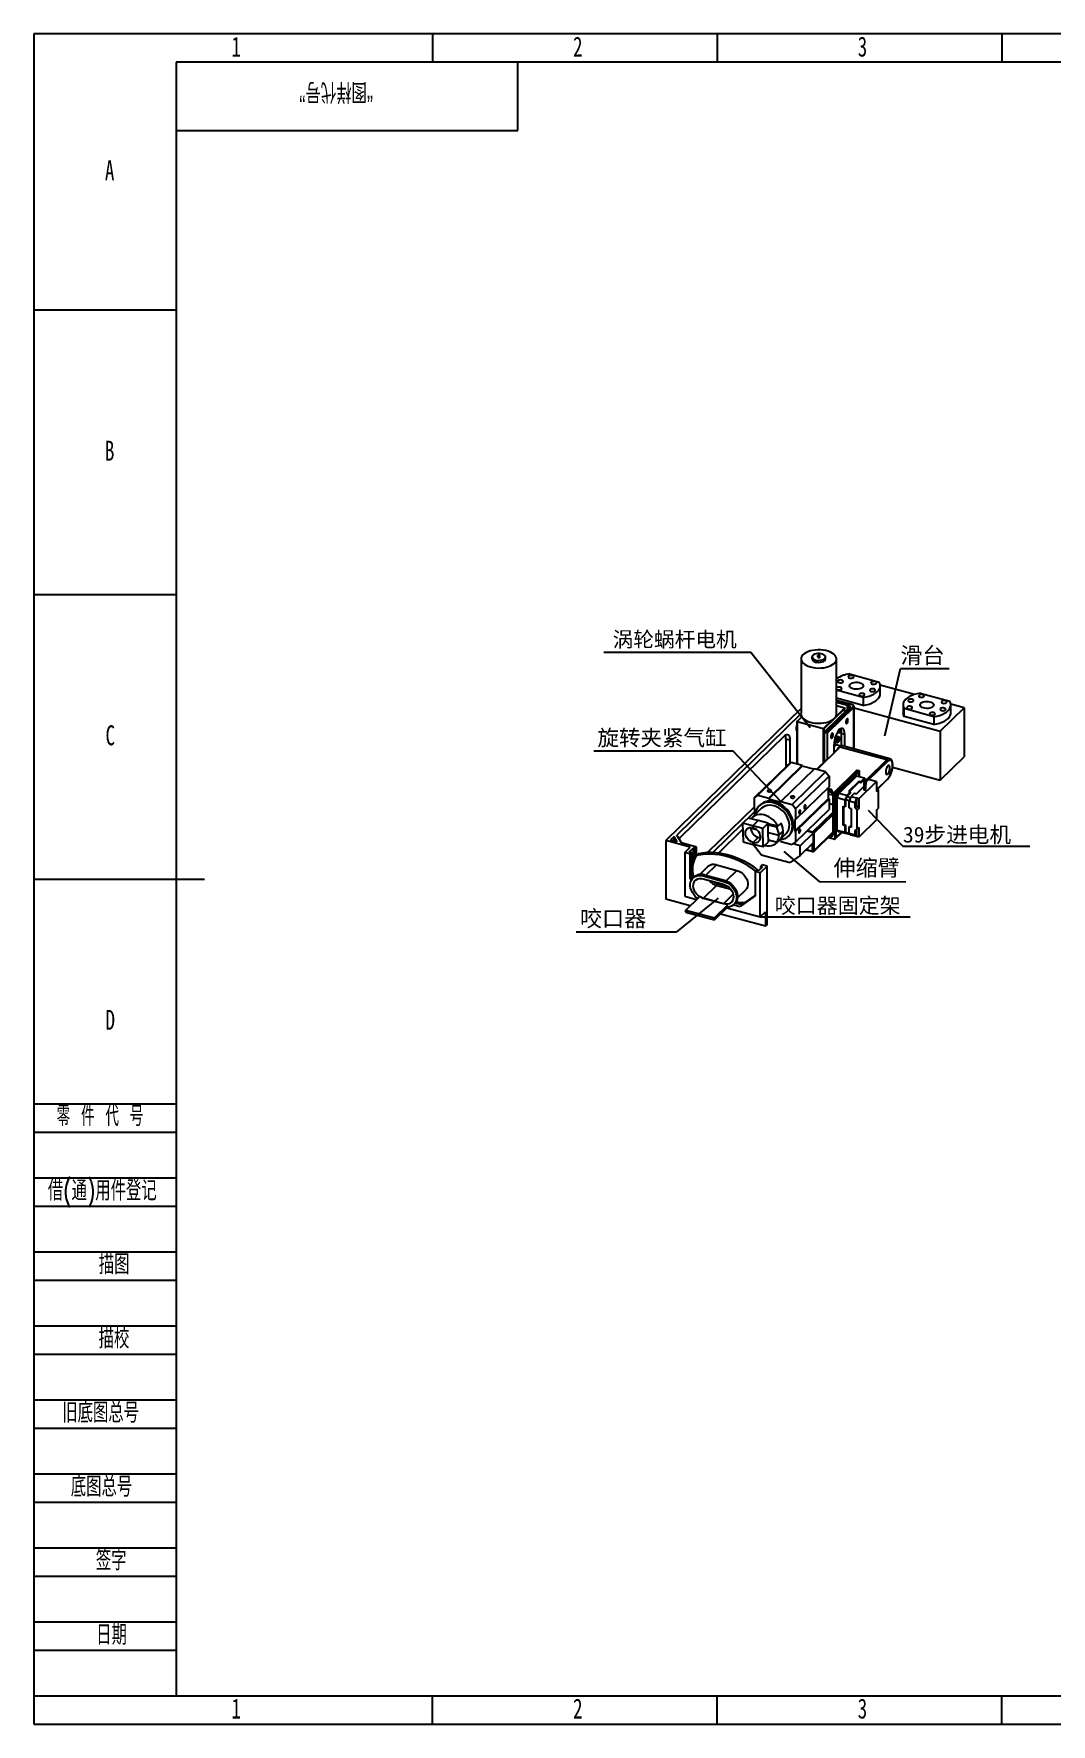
# Model space of a CAD drawing. Header units: millimetres. Extents: x 0 to 420, y 0 to 297.
# Drawn here: x 0 to 178.7, y 0 to 297 of the extents above; entities that cross this region are included whole.
import ezdxf

# ---------------------------------------------------------------- set-up
doc = ezdxf.new("R2010")
doc.units = ezdxf.units.MM
for name, color, linetype in [('10', 7, 'Continuous'), ('5', 7, 'Continuous'), ('9', 7, 'Continuous'), ('SLD-0', 7, 'Continuous')]:
    doc.layers.add(name, color=color, linetype=linetype)
doc.styles.add('SLDTEXTSTYLE0', font='TXT', dxfattribs={"width": 0.7, "bigfont": 'bigfont'})
doc.styles.add('SLDTEXTSTYLE2', font='TXT', dxfattribs={"width": 0.614286, "bigfont": 'bigfont'})
doc.styles.add('SLDTEXTSTYLE4', font='TXT', dxfattribs={"width": 0.7})

msp = doc.modelspace()

# ---------------------------------------------------------------- linework, layer by layer
for p, q in [((125.95, 188.28), (100.12, 188.28)), ((136.38, 175.06), (125.95, 188.28)), ((149.47, 173.66), (152.2, 185.48)), ((152.2, 185.48), (160.79, 185.48)), ((122.81, 170.95), (98.36, 170.95)), ((131.22, 162.11), (122.81, 170.95)), ((146.56, 160.59), (152.65, 154.29)), ((131.76, 153.34), (137.93, 148.05)), ((152.65, 154.29), (174.96, 154.29)), ((137.93, 148.05), (153.18, 148.03)), ((120.21, 145.11), (112.82, 139.14)), ((127.59, 141.85), (153.92, 141.85)), ((112.82, 139.14), (95.24, 139.14))]:
    msp.add_line(p, q)
at = {"color": 7, "linetype": 'Continuous', "lineweight": 25}
for p, q in [((134.77, 187.17), (134.77, 177.64)), ((136.67, 187.51), (136.67, 187.17)), ((137.67, 187.68), (137.67, 187.51)), ((138.07, 187.51), (138.07, 187.68)), ((139.07, 187.17), (139.07, 187.51)), ((140.97, 177.47), (140.97, 187.17)), ((142.16, 184.33), (142.04, 184.21)), ((142.29, 184.3), (142.16, 184.33)), ((143.28, 184.53), (148.48, 183.11)), ((141, 182.08), (140.97, 182.05)), ((145.68, 180.38), (140.97, 181.66)), ((154.67, 180.93), (148.68, 182.56)), ((148.68, 181.08), (148.68, 182.45)), ((134.77, 178.43), (111.01, 155.24)), ((142.45, 178.46), (138.78, 174.87)), ((143.21, 178.59), (138.84, 174.32)), ((143.28, 178.6), (138.94, 174.37)), ((139.3, 174.27), (143.92, 178.78)), ((144.01, 178.67), (139.34, 174.11)), ((140.84, 177.01), (142.4, 178.53)), ((145.68, 179.01), (140.97, 180.29)), ((143.73, 179.14), (140.97, 179.89)), ((142.42, 178.54), (140.97, 178.93)), ((142.46, 177.85), (142.46, 178.48)), ((143.26, 178.68), (143.26, 178.68)), ((144.07, 171.34), (144.07, 178.81)), ((144.07, 178.57), (159.19, 174.46)), ((145.68, 180.38), (145.68, 179.01)), ((152.67, 179.09), (152.67, 177.72)), ((158.07, 177.01), (152.87, 178.43)), ((152.87, 177.06), (152.87, 178.43)), ((155.67, 181.16), (160.87, 179.75)), ((159.19, 174.46), (163.39, 178.56)), ((163.39, 178.56), (161.06, 179.2)), ((161.07, 177.72), (161.07, 179.09)), ((163.39, 178.56), (163.39, 169.99)), ((134.78, 177.55), (112.93, 156.23)), ((134.03, 176.15), (134.03, 168.68)), ((134.9, 177.02), (134.05, 176.19)), ((138.69, 174.86), (134.06, 176.12)), ((134.91, 177), (134.09, 176.2)), ((134.09, 176.2), (138.72, 174.94)), ((138.72, 174.94), (140.28, 176.46)), ((158.07, 175.64), (152.87, 177.06)), ((158.07, 177.01), (158.07, 175.64)), ((113.59, 155.84), (131.88, 173.7)), ((132.81, 172.89), (132.11, 173.08)), ((132.11, 173.08), (132.11, 168.28)), ((132.81, 172.89), (132.81, 168.8)), ((139.34, 174.11), (138.81, 174.26)), ((138.81, 174.26), (138.81, 169.05)), ((138.94, 174.37), (139.3, 174.27)), ((139.34, 174.11), (139.34, 169.55)), ((140.68, 172.76), (140.61, 172.78)), ((140.68, 172.76), (140.69, 172.76)), ((140.85, 172.58), (141.15, 172.5)), ((141.41, 173.47), (141.11, 173.55)), ((141.21, 174.29), (141.51, 174.21)), ((141.41, 173.47), (141.41, 173.47)), ((141.52, 174.21), (141.51, 174.21)), ((141.89, 174.09), (142.42, 173.95)), ((141.89, 171.88), (141.89, 174.09)), ((142.42, 171.79), (142.42, 173.95)), ((159.19, 174.46), (159.19, 165.89)), ((139.29, 169.52), (137.47, 167.75)), ((140.55, 170.73), (140.55, 172.13)), ((141.45, 171.63), (140.55, 170.75)), ((141.77, 171.84), (141.11, 172.02)), ((149.81, 169.42), (141.59, 171.66)), ((150.34, 169.64), (142.11, 171.87)), ((159.19, 165.89), (163.39, 169.99)), ((126.53, 162.78), (132.41, 168.52)), ((133.03, 168.96), (127.15, 163.22)), ((134.98, 168.43), (129.1, 162.69)), ((134.98, 168.32), (129.1, 162.58)), ((137.1, 167.85), (131.22, 162.11)), ((132.11, 168.28), (132.11, 168.22)), ((132.41, 168.52), (133.03, 168.96)), ((134.98, 168.43), (133.03, 168.96)), ((133.17, 161.58), (139.05, 167.32)), ((139.67, 166.55), (133.79, 160.81)), ((134.98, 168.32), (134.98, 168.43)), ((137.02, 167.77), (134.98, 168.32)), ((139.05, 167.32), (137.1, 167.85)), ((139.05, 167.32), (139.67, 166.55)), ((139.67, 166.55), (139.67, 164.67)), ((144.51, 167.56), (140.35, 163.49)), ((144.6, 167.59), (140.4, 163.49)), ((140.75, 163.39), (144.95, 167.49)), ((144.99, 167.34), (140.89, 163.33)), ((141.39, 163.54), (144.49, 166.57)), ((145.91, 166.19), (144.49, 166.57)), ((144.95, 167.49), (144.6, 167.59)), ((145.01, 166.44), (145.01, 167.4)), ((150.83, 168.16), (159.19, 165.89)), ((139.67, 164.67), (133.79, 158.93)), ((139.56, 162.64), (139.56, 164.56)), ((140.12, 164.2), (139.56, 164.35)), ((139.56, 164.33), (139.87, 164.24)), ((139.84, 164.23), (139.56, 164.31)), ((139.62, 163.8), (139.71, 163.78)), ((140.34, 163.22), (139.79, 163.37)), ((139.91, 163.81), (139.85, 163.82)), ((140.31, 163.89), (140.11, 163.94)), ((140.34, 163.36), (140.14, 163.42)), ((140.34, 163.49), (140.34, 156.42)), ((140.75, 163.39), (140.4, 163.49)), ((140.4, 163.49), (140.4, 156.37)), ((140.75, 155.76), (140.75, 163.39)), ((141.11, 162.75), (141.39, 163.54)), ((142.8, 163.16), (141.39, 163.54)), ((143.44, 163.78), (142.8, 163.16)), ((142.8, 162.98), (143.44, 163.61)), ((144.92, 165.66), (143.08, 163.87)), ((143.08, 163.87), (143.44, 163.78)), ((144.92, 165.49), (143.22, 163.84)), ((143.44, 163.61), (143.44, 163.78)), ((144.15, 163.59), (143.51, 162.96)), ((144.15, 163.59), (144.5, 163.49)), ((144.5, 163.49), (145.77, 164.73)), ((145.27, 165.57), (144.92, 165.66)), ((144.92, 165.49), (144.92, 165.66)), ((144.92, 162.58), (148.03, 165.61)), ((145.27, 165.4), (144.92, 165.49)), ((145.91, 166.19), (145.27, 165.57)), ((145.27, 165.4), (145.77, 165.88)), ((145.27, 165.57), (145.27, 165.4)), ((145.77, 165.95), (145.77, 164.24)), ((146.08, 166.04), (145.91, 166.19)), ((146.54, 165.92), (146.01, 166.06)), ((146.62, 166), (146.13, 165.52)), ((146.13, 164.24), (146.13, 165.95)), ((146.33, 165.28), (146.13, 165.34)), ((146.13, 165.08), (146.33, 165.28)), ((146.2, 165.15), (146.13, 165.16)), ((147.68, 165.71), (146.62, 166)), ((148.03, 165.61), (147.68, 165.71)), ((148.03, 165.61), (148.03, 163.9)), ((148.31, 164.17), (148.03, 164.52)), ((148.03, 163.9), (148.31, 164.17)), ((148.2, 164.31), (149.95, 166.02)), ((148.31, 164.17), (148.31, 160.86)), ((126.53, 161.13), (118.34, 153.13)), ((127.81, 160.92), (126.15, 159.3)), ((127.15, 163.22), (126.53, 162.78)), ((126.53, 162.78), (126.53, 160.9)), ((126.64, 160.87), (126.53, 160.9)), ((126.64, 159.78), (126.64, 160.87)), ((127.15, 163.22), (129.1, 162.69)), ((127.57, 161.53), (127.39, 161.35)), ((129.1, 162.69), (129.1, 162.58)), ((129.1, 162.58), (131.22, 162.01)), ((131.22, 162.01), (131.22, 162.11)), ((131.22, 162.11), (133.17, 161.58)), ((133.79, 160.81), (133.17, 161.58)), ((139.56, 162.64), (133.68, 156.9)), ((139.67, 162.61), (133.79, 156.87)), ((133.79, 160.81), (133.79, 158.93)), ((133.79, 154.98), (139.67, 160.72)), ((139.67, 162.61), (139.56, 162.64)), ((139.67, 162.61), (139.67, 160.72)), ((139.67, 161.8), (140.34, 161.61)), ((140.89, 163.33), (140.89, 155.78)), ((142.52, 162.37), (141.11, 162.75)), ((141.11, 157.04), (141.11, 162.75)), ((142.17, 161.29), (142.52, 161.2)), ((142.17, 157.93), (142.17, 161.29)), ((142.26, 158.02), (142.26, 161.27)), ((142.8, 163.16), (142.52, 162.37)), ((142.52, 161.2), (142.52, 162.37)), ((142.61, 161.29), (142.52, 161.2)), ((142.61, 161.29), (142.61, 162.46)), ((143.51, 162.96), (143.23, 162.18)), ((144.29, 161.89), (143.23, 162.18)), ((143.23, 161.01), (143.23, 162.18)), ((143.23, 161.01), (143.58, 160.91)), ((144.57, 162.68), (143.51, 162.96)), ((143.58, 160.91), (143.58, 157.54)), ((144.29, 161.89), (144.57, 162.68)), ((144.29, 161.03), (144.29, 161.89)), ((144.57, 161.3), (144.29, 161.03)), ((144.64, 160.59), (144.29, 161.03)), ((144.57, 161.3), (144.57, 162.68)), ((144.92, 162.58), (144.57, 162.68)), ((144.92, 160.86), (144.57, 161.3)), ((144.92, 160.86), (144.64, 160.59)), ((144.64, 157.28), (144.64, 160.59)), ((144.92, 162.58), (144.92, 160.86)), ((148.03, 160.59), (148.31, 160.86)), ((148.03, 160.59), (148.03, 158.88)), ((124.5, 158.27), (119.25, 153.14)), ((124.5, 158.29), (125.44, 159.2)), ((124.5, 158.29), (124.57, 155.01)), ((126.27, 157.85), (124.5, 158.29)), ((127.2, 158.76), (125.44, 159.2)), ((126.64, 160.35), (125.46, 159.2)), ((125.91, 157.45), (125.92, 157.54)), ((125.91, 157.45), (126.88, 157.21)), ((126.27, 157.85), (127.2, 158.76)), ((126.27, 157.85), (126.28, 157.5)), ((128.04, 157.4), (126.27, 157.85)), ((128.97, 158.31), (127.2, 158.76)), ((128.04, 157.4), (128.97, 158.31)), ((128.98, 157.97), (128.97, 158.31)), ((130.68, 157.77), (128.97, 158.2)), ((129.01, 156.68), (128.98, 157.97)), ((130.49, 157.59), (128.98, 157.97)), ((130.49, 157.59), (131.24, 158.32)), ((131.24, 158.32), (130.68, 157.77)), ((133.79, 158.93), (133.68, 158.96)), ((133.68, 158.96), (133.68, 156.9)), ((142.26, 158.02), (142.17, 157.93)), ((142.52, 157.83), (142.17, 157.93)), ((142.61, 157.92), (142.26, 158.02)), ((142.52, 157.83), (142.61, 157.92)), ((142.52, 156.66), (142.52, 157.83)), ((142.61, 156.75), (142.61, 157.92)), ((143.23, 157.64), (143.32, 157.73)), ((143.23, 156.47), (143.23, 157.64)), ((143.58, 157.54), (143.23, 157.64)), ((143.58, 157.66), (143.32, 157.73)), ((144.92, 157.56), (144.64, 157.28)), ((148.03, 158.88), (144.92, 155.84)), ((144.92, 157.56), (144.92, 155.84)), ((111.01, 155.24), (111.01, 144.95)), ((115.26, 154.08), (111.01, 155.24)), ((112.45, 155.98), (111.82, 155.37)), ((113.02, 155.04), (111.82, 155.37)), ((113.02, 155.04), (112.45, 155.98)), ((112.45, 155.2), (112.45, 155.98)), ((113.77, 154.84), (112.93, 156.23)), ((116.42, 154.12), (113.77, 154.84)), ((120.23, 153.06), (124.52, 157.26)), ((124.57, 155.01), (126.34, 154.57)), ((127.78, 152.76), (126.32, 154.58)), ((126.34, 154.92), (127.27, 155.83)), ((126.34, 154.57), (126.34, 154.92)), ((128.11, 154.13), (126.34, 154.57)), ((128.11, 154.13), (128.04, 157.4)), ((128.11, 154.13), (129.04, 155.04)), ((129.04, 155.04), (129.01, 156.68)), ((129.01, 156.68), (130.87, 156.21)), ((129.04, 155.38), (130.55, 155)), ((130.48, 154.86), (132.14, 156.48)), ((130.55, 155), (131.3, 155.73)), ((131.3, 155.73), (130.74, 155.19)), ((130.87, 156.21), (131.61, 156.94)), ((131.22, 155.18), (130.9, 155.27)), ((131.22, 155.08), (131.22, 155.18)), ((131.22, 155.08), (133.17, 154.55)), ((132.56, 156.05), (132.74, 156.24)), ((133.17, 154.55), (133.79, 154.98)), ((134.59, 154.34), (133.35, 154.68)), ((133.68, 156.9), (133.79, 156.87)), ((133.79, 156.87), (133.79, 154.98)), ((134.59, 154.34), (136.92, 156.62)), ((136.92, 154.9), (134.59, 152.63)), ((136.92, 156.62), (135.78, 156.93)), ((136.92, 154.9), (136.92, 156.62)), ((136.98, 153.36), (140.34, 156.64)), ((137.02, 156.54), (137.02, 153.45)), ((139.49, 155.8), (140.51, 155.53)), ((140.81, 155.59), (141.91, 156.66)), ((140.82, 155.6), (140.81, 155.59)), ((142.52, 156.66), (141.11, 157.04)), ((141.39, 156.8), (141.11, 157.04)), ((142.8, 156.42), (141.39, 156.8)), ((142.52, 156.66), (142.8, 156.42)), ((142.7, 156.55), (143.34, 156.37)), ((142.88, 156.5), (142.8, 156.42)), ((144.29, 156.18), (143.23, 156.47)), ((143.23, 156.47), (143.51, 156.23)), ((144.57, 155.94), (143.51, 156.23)), ((144.29, 157.04), (144.64, 157.28)), ((144.29, 156.18), (144.29, 157.04)), ((144.57, 155.94), (144.29, 156.18)), ((144.57, 155.94), (144.57, 157.23)), ((144.92, 155.84), (144.57, 155.94)), ((114.32, 153.17), (115.26, 154.08)), ((114.32, 153.17), (114.32, 145.46)), ((115.21, 152.93), (114.32, 153.17)), ((115.13, 153.3), (115.79, 153.94)), ((115.49, 153.21), (115.13, 153.3)), ((115.49, 153.21), (115.21, 152.93)), ((115.21, 152.93), (115.21, 148.65)), ((115.49, 148.92), (115.49, 153.21)), ((115.79, 153.94), (115.79, 151.26)), ((116.14, 153.84), (115.79, 153.94)), ((116.42, 154.12), (116.14, 153.84)), ((116.14, 153.84), (116.14, 152.23)), ((116.39, 152.63), (116.67, 152.9)), ((116.42, 152.66), (116.42, 154.12)), ((127.78, 152.76), (132.82, 151.39)), ((134.59, 152.63), (132.82, 151.39)), ((134.59, 152.63), (134.59, 154.34)), ((135.61, 153.63), (136.79, 153.31)), ((115.49, 148.92), (115.21, 148.65)), ((115.21, 148.65), (115.49, 148.29)), ((115.73, 148.63), (115.49, 148.92)), ((115.96, 148.86), (115.78, 148.68)), ((115.79, 149.18), (115.79, 148.69)), ((118.39, 150.67), (116.99, 149.31)), ((117.78, 149.23), (117.59, 149.05)), ((117.59, 149.05), (121.13, 148.08)), ((117.59, 148.53), (121.13, 147.57)), ((117.78, 149.23), (121.32, 148.27)), ((119.93, 150.98), (123.46, 150.02)), ((126.99, 150.08), (126.7, 149.81)), ((127.59, 149.57), (126.7, 149.81)), ((126.7, 149.81), (126.7, 145.52)), ((127.34, 149.99), (126.99, 150.08)), ((127.27, 150), (127.28, 150.02)), ((127.99, 150.62), (127.34, 149.99)), ((128.8, 150.75), (127.59, 149.57)), ((127.59, 141.85), (127.59, 149.57)), ((127.92, 150.99), (127.64, 150.72)), ((127.99, 150.62), (127.64, 150.72)), ((127.64, 150.72), (127.64, 150.28)), ((128.8, 150.75), (127.92, 150.99)), ((128.8, 140.47), (128.8, 150.75)), ((119.93, 147.38), (117.59, 145.1)), ((120.21, 147.65), (119.93, 147.38)), ((119.93, 147.38), (122.4, 146.71)), ((120.21, 147.65), (121.89, 147.2)), ((121.32, 148.27), (121.13, 148.08)), ((123.61, 145.2), (125, 146.56)), ((124.33, 143.95), (126.7, 145.6)), ((115.28, 143.79), (111.01, 144.95)), ((114.32, 145.46), (116.41, 144.89)), ((114.51, 143.04), (114.46, 142.98)), ((114.46, 142.78), (114.51, 142.69)), ((114.51, 143.04), (116.84, 145.31)), ((114.51, 143.04), (119.56, 141.66)), ((114.51, 142.69), (119.56, 141.32)), ((121.13, 144.14), (117.59, 145.1)), ((121.14, 144.15), (117.6, 145.11)), ((119.56, 141.66), (121.89, 143.94)), ((119.56, 141.32), (121.89, 143.59)), ((121.73, 143.44), (127.59, 141.85)), ((122.93, 143.98), (124.05, 143.67)), ((122.95, 144), (123.13, 144.18)), ((124.33, 143.95), (123.2, 144.25)), ((126.7, 145.52), (124.05, 143.67)), ((124.33, 143.95), (124.05, 143.67)), ((124.82, 144.29), (124.55, 144.36)), ((127.59, 141.85), (128.52, 142.76)), ((128.52, 142.76), (128.52, 140.19)), ((119.61, 141.58), (119.56, 141.66)), ((119.56, 141.32), (119.61, 141.38)), ((128.52, 140.19), (120.61, 142.34)), ((128.52, 140.19), (128.8, 140.47))]:
    msp.add_line(p, q, dxfattribs=at)
at = {"color": 8, "linetype": 'Continuous', "lineweight": 25}
for p, q in [((143.71, 179.13), (140.97, 179.87)), ((140.97, 179.64), (142.99, 179.09)), ((142.94, 178.96), (140.97, 179.49)), ((142.4, 178.53), (140.97, 178.92)), ((142.45, 177.85), (142.45, 178.46)), ((142.94, 178.32), (142.94, 178.96)), ((144.01, 171.36), (144.01, 178.67)), ((134.06, 176.12), (134.06, 168.68)), ((138.69, 168.94), (138.69, 174.86)), ((138.78, 174.87), (138.78, 169.02)), ((141.59, 171.66), (137.56, 167.72)), ((146.29, 165.99), (149.81, 169.42)), ((132.15, 168.27), (132.11, 168.28)), ((144.99, 166.44), (144.99, 167.34)), ((149.99, 169.2), (146.69, 165.98)), ((146.12, 165.96), (146.48, 165.86)), ((148.17, 164.34), (149.99, 166.12)), ((142.61, 162.46), (143.27, 162.28)), ((142.8, 162.98), (143.45, 162.81)), ((136.84, 156.76), (140.34, 160.18)), ((140.34, 159.79), (137.02, 156.54)), ((135.87, 157.02), (136.84, 156.76)), ((136.75, 153.41), (136.75, 154.73)), ((137.02, 153.45), (140.34, 156.7)), ((139.52, 155.84), (140.49, 155.58)), ((139.96, 156.06), (139.8, 156.11)), ((139.91, 156.22), (140, 156.2)), ((140, 156.2), (140.34, 156.53)), ((140.89, 155.78), (141.81, 156.69)), ((142.61, 156.75), (143.23, 156.58)), ((135.69, 153.7), (136.75, 153.41)), ((119.93, 150.98), (118.05, 149.15)), ((123.46, 150.02), (121.58, 148.18)), ((122.84, 145.81), (121.13, 144.14)), ((119.61, 141.58), (121.94, 143.85)), ((119.61, 141.38), (121.94, 143.65))]:
    msp.add_line(p, q, dxfattribs=at)
at = {"color": 7, "linetype": 'Continuous', "lineweight": 25, "flags": 128}
for points in [[(136.43, 185.76), (136.86, 185.66), (137.32, 185.6), (137.79, 185.57), (138.27, 185.59), (138.73, 185.63), (139.18, 185.72), (139.59, 185.84), (139.96, 185.99), (140.29, 186.17), (140.56, 186.37), (140.76, 186.59), (140.9, 186.82), (140.97, 187.07), (140.96, 187.31), (140.88, 187.55), (140.73, 187.78), (140.52, 188), (140.24, 188.2), (139.91, 188.37), (139.53, 188.52), (139.11, 188.63), (138.66, 188.71), (138.19, 188.76), (137.72, 188.76), (137.24, 188.73), (136.79, 188.66), (136.36, 188.56), (135.96, 188.43), (135.61, 188.26), (135.32, 188.07), (135.08, 187.86), (134.91, 187.63), (134.8, 187.39), (134.77, 187.15), (134.82, 186.91), (134.93, 186.67), (135.11, 186.44), (135.36, 186.23), (135.67, 186.05), (136.02, 185.89), (136.43, 185.76)], [(136.67, 187.17), (136.68, 187.12), (136.74, 186.97), (136.87, 186.83), (137.07, 186.71), (137.31, 186.62)], [(137.31, 186.97), (137.59, 186.91), (137.89, 186.89), (138.19, 186.92), (138.47, 186.98), (138.71, 187.07), (138.9, 187.19), (139.02, 187.33), (139.07, 187.48), (139.05, 187.64), (138.95, 187.78), (138.78, 187.91), (138.56, 188.02), (138.3, 188.09), (138, 188.13), (137.7, 188.12), (137.41, 188.08), (137.15, 188.01), (136.94, 187.9), (136.78, 187.77), (136.69, 187.62), (136.68, 187.46), (136.74, 187.31), (136.87, 187.17), (137.07, 187.05), (137.31, 186.97)], [(137.31, 186.62), (137.59, 186.57), (137.89, 186.55), (138.19, 186.57), (138.47, 186.63), (138.71, 186.73), (138.9, 186.85), (139.02, 186.99), (139.07, 187.14), (139.07, 187.17)], [(137.78, 187.59), (137.85, 187.58), (137.93, 187.58), (138, 187.6), (138.05, 187.64), (138.07, 187.67), (138.06, 187.71), (138.03, 187.75), (137.97, 187.77), (137.89, 187.79), (137.81, 187.78), (137.75, 187.76), (137.7, 187.73), (137.67, 187.69), (137.68, 187.65), (137.72, 187.62), (137.78, 187.59)], [(137.78, 187.42), (137.85, 187.41), (137.93, 187.41), (138, 187.43), (138.05, 187.46), (138.07, 187.5), (138.07, 187.51)], [(143.11, 184.14), (143.06, 184.05), (143.08, 183.95), (143.17, 183.87), (143.31, 183.81), (143.49, 183.78), (143.68, 183.79), (143.85, 183.84), (143.96, 183.91), (144.02, 184), (144, 184.1), (143.91, 184.18), (143.76, 184.25), (143.58, 184.27), (143.4, 184.26), (143.23, 184.22), (143.11, 184.14)], [(140.97, 181.88), (141.06, 181.81), (141.2, 181.75), (141.38, 181.72), (141.57, 181.73), (141.73, 181.77), (141.85, 181.85), (141.9, 181.94), (141.89, 182.04), (141.8, 182.12), (141.65, 182.18), (141.47, 182.21), (141.28, 182.2), (141.12, 182.16), (141, 182.08), (141, 182.08)], [(141.23, 183.34), (141.18, 183.24), (141.2, 183.15), (141.28, 183.06), (141.43, 183), (141.61, 182.98), (141.8, 182.98), (141.96, 183.03), (142.08, 183.11), (142.13, 183.2), (142.11, 183.29), (142.02, 183.38), (141.88, 183.44), (141.7, 183.47), (141.51, 183.46), (141.35, 183.41), (141.23, 183.34)], [(143.42, 182.74), (143.6, 182.87), (143.82, 182.97), (144.09, 183.04), (144.39, 183.07), (144.69, 183.06), (144.98, 183.02), (145.23, 182.93), (145.44, 182.82), (145.59, 182.69), (145.67, 182.54), (145.68, 182.39), (145.61, 182.23), (145.47, 182.1), (145.26, 181.98), (145.01, 181.9), (144.73, 181.85), (144.43, 181.83), (144.13, 181.86), (143.86, 181.92), (143.62, 182.02), (143.44, 182.15), (143.33, 182.29), (143.28, 182.44), (143.32, 182.6), (143.42, 182.74)], [(145.68, 180.38), (146.2, 180.48), (146.7, 180.61), (147.15, 180.78), (147.55, 180.98), (147.91, 181.2), (148.2, 181.44), (148.42, 181.7), (148.58, 181.98), (148.67, 182.26), (148.68, 182.55), (148.62, 182.83), (148.48, 183.11)], [(146.89, 181.8), (146.84, 181.71), (146.86, 181.61), (146.94, 181.52), (147.09, 181.46), (147.27, 181.44), (147.46, 181.45), (147.62, 181.49), (147.74, 181.57), (147.79, 181.66), (147.77, 181.76), (147.68, 181.84), (147.54, 181.9), (147.36, 181.93), (147.17, 181.92), (147.01, 181.87), (146.89, 181.8)], [(147.1, 183.08), (147.04, 182.99), (147.06, 182.9), (147.15, 182.81), (147.3, 182.75), (147.48, 182.72), (147.66, 182.73), (147.83, 182.78), (147.95, 182.85), (148, 182.95), (147.98, 183.04), (147.89, 183.13), (147.75, 183.19), (147.57, 183.22), (147.38, 183.21), (147.22, 183.16), (147.1, 183.08)], [(142.99, 179.09), (143.1, 179.05), (143.2, 179), (143.28, 178.94), (143.33, 178.88), (143.36, 178.81), (143.36, 178.74), (143.33, 178.67), (143.28, 178.6)], [(143.92, 178.78), (143.95, 178.83), (143.97, 178.88), (143.97, 178.93), (143.95, 178.98), (143.91, 179.02), (143.86, 179.06), (143.79, 179.1), (143.71, 179.13)], [(145, 180.99), (144.95, 180.9), (144.97, 180.8), (145.06, 180.72), (145.2, 180.66), (145.38, 180.63), (145.57, 180.64), (145.74, 180.69), (145.85, 180.76), (145.91, 180.85), (145.89, 180.95), (145.8, 181.04), (145.65, 181.1), (145.47, 181.12), (145.29, 181.11), (145.12, 181.07), (145, 180.99)], [(145.68, 179.01), (146.2, 179.11), (146.7, 179.24), (147.15, 179.41), (147.55, 179.6), (147.91, 179.83), (148.2, 180.07), (148.42, 180.33), (148.58, 180.61), (148.67, 180.89), (148.68, 181.08)], [(155.67, 181.16), (155.14, 181.06), (154.65, 180.93), (154.2, 180.76), (153.79, 180.56), (153.44, 180.34), (153.15, 180.1), (152.92, 179.83), (152.77, 179.56), (152.68, 179.28), (152.67, 178.99), (152.73, 178.71), (152.87, 178.43)], [(153.38, 178.72), (153.33, 178.62), (153.35, 178.53), (153.44, 178.44), (153.58, 178.38), (153.76, 178.35), (153.95, 178.36), (154.11, 178.41), (154.23, 178.48), (154.29, 178.58), (154.27, 178.67), (154.18, 178.76), (154.03, 178.82), (153.85, 178.85), (153.67, 178.84), (153.5, 178.79), (153.38, 178.72)], [(153.61, 179.97), (153.56, 179.88), (153.58, 179.78), (153.67, 179.7), (153.81, 179.64), (153.99, 179.61), (154.18, 179.62), (154.34, 179.67), (154.46, 179.74), (154.51, 179.83), (154.49, 179.93), (154.4, 180.01), (154.26, 180.07), (154.08, 180.1), (153.89, 180.09), (153.73, 180.05), (153.61, 179.97)], [(155.5, 180.78), (155.44, 180.68), (155.46, 180.59), (155.55, 180.5), (155.7, 180.44), (155.88, 180.42), (156.06, 180.43), (156.23, 180.47), (156.34, 180.55), (156.4, 180.64), (156.38, 180.73), (156.29, 180.82), (156.14, 180.88), (155.96, 180.91), (155.78, 180.9), (155.61, 180.85), (155.5, 180.78)], [(155.8, 179.38), (155.98, 179.5), (156.21, 179.6), (156.48, 179.67), (156.77, 179.7), (157.07, 179.7), (157.36, 179.65), (157.61, 179.57), (157.82, 179.46), (157.97, 179.32), (158.05, 179.17), (158.06, 179.02), (157.99, 178.87), (157.85, 178.73), (157.65, 178.62), (157.4, 178.53), (157.11, 178.48), (156.81, 178.47), (156.51, 178.5), (156.24, 178.56), (156.01, 178.66), (155.82, 178.78), (155.71, 178.92), (155.67, 179.08), (155.7, 179.23), (155.8, 179.38)], [(158.07, 177.01), (158.59, 177.11), (159.08, 177.25), (159.53, 177.42), (159.94, 177.61), (160.29, 177.83), (160.58, 178.08), (160.81, 178.34), (160.96, 178.61), (161.05, 178.9), (161.06, 179.18), (161, 179.47), (160.87, 179.75)], [(159.27, 178.43), (159.22, 178.34), (159.24, 178.24), (159.33, 178.16), (159.47, 178.1), (159.65, 178.07), (159.84, 178.08), (160, 178.13), (160.12, 178.2), (160.17, 178.29), (160.15, 178.39), (160.07, 178.48), (159.92, 178.54), (159.74, 178.56), (159.55, 178.55), (159.39, 178.51), (159.27, 178.43)], [(159.48, 179.72), (159.43, 179.63), (159.45, 179.53), (159.53, 179.45), (159.68, 179.39), (159.86, 179.36), (160.05, 179.37), (160.21, 179.41), (160.33, 179.49), (160.38, 179.58), (160.36, 179.68), (160.27, 179.76), (160.13, 179.82), (159.95, 179.85), (159.76, 179.84), (159.6, 179.79), (159.48, 179.72)], [(134.03, 175.55), (133.97, 175.38), (133.92, 175.14), (133.9, 174.92), (133.92, 174.73), (133.97, 174.59), (134.03, 174.53)], [(134.78, 177.38), (134.8, 177.24), (134.91, 177)], [(134.91, 177), (135.08, 176.77), (135.32, 176.56), (135.63, 176.37), (135.98, 176.2), (136.38, 176.07), (136.82, 175.96), (137.28, 175.9), (137.75, 175.87), (138.23, 175.88), (138.7, 175.93), (139.15, 176.01), (139.57, 176.13), (139.95, 176.28), (140.28, 176.46)], [(140.84, 177.01), (140.95, 177.25), (140.97, 177.47)], [(143.02, 176.42), (143, 176.55), (142.95, 176.63), (142.89, 176.65), (142.81, 176.6), (142.73, 176.49), (142.66, 176.34), (142.61, 176.17), (142.6, 176.01), (142.61, 175.88), (142.66, 175.8), (142.73, 175.78), (142.81, 175.83), (142.89, 175.93), (142.95, 176.09), (143, 176.25), (143.02, 176.42)], [(142.6, 175.93), (142.64, 175.92), (142.7, 175.96), (142.76, 176.04), (142.81, 176.15), (142.84, 176.27), (142.85, 176.39)], [(142.85, 176.39), (142.84, 176.49), (142.81, 176.55), (142.77, 176.56)], [(157.39, 177.63), (157.33, 177.54), (157.35, 177.44), (157.44, 177.35), (157.59, 177.29), (157.77, 177.27), (157.95, 177.28), (158.12, 177.32), (158.24, 177.4), (158.29, 177.49), (158.27, 177.59), (158.18, 177.67), (158.03, 177.73), (157.86, 177.76), (157.67, 177.75), (157.5, 177.7), (157.39, 177.63)], [(158.07, 175.64), (158.59, 175.74), (159.08, 175.88), (159.53, 176.04), (159.94, 176.24), (160.29, 176.46), (160.58, 176.71), (160.81, 176.97), (160.96, 177.24), (161.05, 177.53), (161.07, 177.72)], [(131.88, 173.7), (132.06, 173.84), (132.24, 173.91), (132.4, 173.91), (132.54, 173.84), (132.66, 173.69), (132.74, 173.48), (132.8, 173.21), (132.81, 172.89)], [(140.4, 173.87), (140.39, 174), (140.34, 174.08), (140.27, 174.1), (140.19, 174.05), (140.11, 173.94), (140.04, 173.79), (140, 173.62), (139.98, 173.46), (140, 173.33), (140.04, 173.24), (140.11, 173.23), (140.19, 173.28), (140.27, 173.38), (140.34, 173.53), (140.39, 173.7), (140.4, 173.87)], [(139.99, 173.38), (140.03, 173.37), (140.09, 173.41), (140.15, 173.49), (140.2, 173.6), (140.23, 173.72), (140.24, 173.84)], [(140.24, 173.84), (140.23, 173.94), (140.2, 174), (140.16, 174.01)], [(142.42, 173.95), (142.4, 174.27), (142.35, 174.54), (142.26, 174.75), (142.14, 174.89), (142, 174.97), (141.84, 174.97), (141.67, 174.9), (141.48, 174.75), (141.3, 174.54), (141.13, 174.27), (140.97, 173.96), (140.82, 173.61), (140.71, 173.23), (140.62, 172.85), (140.57, 172.48), (140.55, 172.13)], [(141.11, 173.55), (141.07, 173.55), (140.98, 173.49), (140.89, 173.37), (140.81, 173.21), (140.76, 173.02), (140.74, 172.84), (140.76, 172.69), (140.81, 172.6), (140.85, 172.58)], [(141.12, 172.77), (141.14, 172.64), (141.19, 172.56), (141.25, 172.54), (141.33, 172.59), (141.41, 172.7), (141.48, 172.85), (141.52, 173.01), (141.54, 173.17), (141.52, 173.3), (141.48, 173.38), (141.41, 173.4), (141.33, 173.35), (141.25, 173.24), (141.19, 173.09), (141.14, 172.93), (141.12, 172.77)], [(141.16, 174.32), (141.21, 174.29), (141.21, 174.29)], [(149.99, 166.12), (150.16, 166.32), (150.33, 166.58), (150.48, 166.89), (150.61, 167.24), (150.72, 167.6), (150.79, 167.96), (150.82, 168.31), (150.82, 168.64), (150.79, 168.91), (150.72, 169.14), (150.61, 169.3), (150.48, 169.39), (150.33, 169.4), (150.16, 169.34), (149.99, 169.2)], [(150.36, 168.02), (150.35, 168.21), (150.3, 168.35), (150.22, 168.42), (150.13, 168.43), (150.02, 168.37), (149.91, 168.25), (149.8, 168.07), (149.72, 167.86), (149.65, 167.63), (149.62, 167.4), (149.62, 167.2), (149.65, 167.03), (149.72, 166.92), (149.8, 166.88), (149.91, 166.91), (150.02, 167), (150.13, 167.15), (150.22, 167.35), (150.3, 167.57), (150.35, 167.8), (150.36, 168.02)], [(129.04, 163.85), (129.17, 163.83), (129.3, 163.84), (129.41, 163.87), (129.49, 163.92), (129.53, 163.98), (129.51, 164.05), (129.45, 164.11), (129.35, 164.15), (129.23, 164.17), (129.1, 164.16), (128.99, 164.13), (128.91, 164.08), (128.87, 164.02), (128.88, 163.95), (128.94, 163.89), (129.04, 163.85)], [(145.79, 166), (145.77, 165.96), (145.78, 165.93), (145.81, 165.9), (145.86, 165.87), (145.93, 165.86), (146, 165.87), (146.06, 165.88), (146.1, 165.91), (146.12, 165.95), (146.12, 165.98), (146.08, 166.01), (146.03, 166.04), (145.96, 166.05), (145.89, 166.04), (145.83, 166.02), (145.79, 166)], [(145.77, 164.24), (145.78, 164.21), (145.81, 164.18), (145.86, 164.16), (145.93, 164.15), (146, 164.15), (146.06, 164.17), (146.1, 164.2), (146.12, 164.23), (146.13, 164.24)], [(133.24, 157.81), (133.21, 158.26), (133.12, 158.72), (132.96, 159.18), (132.75, 159.63), (132.48, 160.06), (132.16, 160.46), (131.8, 160.83), (131.41, 161.16), (130.98, 161.44), (130.54, 161.67), (130.09, 161.84), (129.63, 161.95), (129.18, 161.99), (128.75, 161.98), (128.34, 161.89), (127.96, 161.75), (127.62, 161.55), (127.32, 161.29), (127.08, 160.98), (126.9, 160.62), (126.77, 160.23), (126.71, 159.85)], [(133.43, 158), (133.4, 158.45), (133.3, 158.9), (133.15, 159.36), (132.93, 159.81), (132.67, 160.24), (132.35, 160.65), (131.99, 161.02), (131.59, 161.35), (131.17, 161.63), (130.73, 161.85), (130.27, 162.02), (129.82, 162.13), (129.37, 162.18), (128.93, 162.16), (128.52, 162.08), (128.14, 161.93), (127.81, 161.73), (127.57, 161.53)], [(132.71, 158.01), (132.67, 158.43), (132.57, 158.85), (132.4, 159.27), (132.18, 159.68), (131.91, 160.06), (131.59, 160.41), (131.23, 160.72), (130.84, 160.99), (130.44, 161.2), (130.02, 161.35), (129.6, 161.44), (129.19, 161.46), (128.8, 161.42), (128.43, 161.32), (128.1, 161.15), (127.82, 160.93), (127.81, 160.92)], [(133.11, 162.74), (133.24, 162.72), (133.36, 162.73), (133.48, 162.76), (133.56, 162.81), (133.6, 162.88), (133.58, 162.94), (133.52, 163), (133.42, 163.04), (133.3, 163.06), (133.17, 163.06), (133.06, 163.02), (132.97, 162.97), (132.94, 162.91), (132.95, 162.84), (133.01, 162.79), (133.11, 162.74)], [(134.67, 160.46), (134.66, 160.56), (134.63, 160.62), (134.58, 160.63), (134.52, 160.59), (134.46, 160.52), (134.41, 160.41), (134.38, 160.28), (134.36, 160.16), (134.38, 160.06), (134.41, 160.01), (134.46, 159.99), (134.52, 160.03), (134.58, 160.11), (134.63, 160.22), (134.66, 160.34), (134.67, 160.46)], [(135.59, 161.34), (135.57, 161.44), (135.54, 161.49), (135.49, 161.51), (135.43, 161.47), (135.37, 161.39), (135.32, 161.28), (135.29, 161.16), (135.28, 161.04), (135.29, 160.94), (135.32, 160.88), (135.37, 160.87), (135.43, 160.91), (135.49, 160.98), (135.54, 161.09), (135.57, 161.22), (135.59, 161.34)], [(126.34, 154.92), (126.04, 155.02), (125.76, 155.19), (125.5, 155.41), (125.29, 155.66), (125.12, 155.95), (125.02, 156.25), (124.98, 156.54), (125.01, 156.82), (125.1, 157.07), (125.25, 157.28), (125.46, 157.43), (125.71, 157.52), (125.98, 157.54), (126.28, 157.5)], [(130.68, 157.77), (130.44, 158.17), (130.16, 158.54), (129.83, 158.88), (129.47, 159.18), (129.08, 159.42), (128.67, 159.62), (128.25, 159.75), (127.84, 159.83), (127.43, 159.84), (127.05, 159.78), (126.69, 159.67), (126.38, 159.49), (126.1, 159.26), (125.95, 159.07)], [(126.34, 154.92), (126.63, 154.87), (126.91, 154.9), (127.16, 154.99), (127.36, 155.14), (127.51, 155.35), (127.61, 155.6), (127.63, 155.88), (127.59, 156.17), (127.49, 156.47), (127.33, 156.76), (127.11, 157.01), (126.86, 157.23), (126.57, 157.4), (126.28, 157.5)], [(127.27, 155.83), (127.53, 155.79), (127.63, 155.79)], [(128.39, 154.4), (128.79, 154.33), (129.19, 154.32), (129.57, 154.38), (129.93, 154.49), (130.24, 154.67), (130.52, 154.9), (130.74, 155.19)], [(134.65, 157.07), (134.64, 157.16), (134.61, 157.22), (134.56, 157.24), (134.5, 157.2), (134.44, 157.12), (134.39, 157.01), (134.36, 156.89), (134.35, 156.77), (134.36, 156.67), (134.39, 156.61), (134.44, 156.6), (134.5, 156.63), (134.56, 156.71), (134.61, 156.82), (134.64, 156.95), (134.65, 157.07)], [(116.39, 152.63), (116.11, 152.17), (115.9, 151.66), (115.76, 151.12), (115.69, 150.55), (115.69, 149.95), (115.76, 149.33), (115.88, 148.78)], [(126.8, 149.9), (126.23, 150.3), (125.44, 150.82), (124.63, 151.28), (123.8, 151.68), (122.96, 152.03), (122.12, 152.32), (121.27, 152.55), (120.42, 152.72), (119.59, 152.83), (118.76, 152.87), (117.95, 152.85), (117.15, 152.77), (116.39, 152.63)], [(127.28, 150.02), (126.51, 150.58), (125.72, 151.09), (124.91, 151.55), (124.08, 151.95), (123.24, 152.3), (122.4, 152.59), (121.55, 152.82), (120.7, 152.99), (119.87, 153.1), (119.04, 153.15), (118.23, 153.13), (117.43, 153.05), (116.67, 152.9)], [(116.6, 145.08), (116.5, 145.15), (116.18, 145.44), (115.9, 145.77), (115.67, 146.12), (115.49, 146.49), (115.36, 146.88), (115.3, 147.26), (115.3, 147.62), (115.36, 147.97), (115.49, 148.28), (115.67, 148.56), (115.9, 148.79), (116.18, 148.96), (116.5, 149.07), (116.85, 149.13), (117.21, 149.12), (117.59, 149.05)], [(117.59, 145.1), (117.25, 145.23), (116.92, 145.42), (116.61, 145.66), (116.34, 145.95), (116.12, 146.26), (115.96, 146.61), (115.86, 146.95), (115.82, 147.3), (115.86, 147.62), (115.96, 147.92), (116.12, 148.17), (116.34, 148.37), (116.61, 148.51), (116.92, 148.59), (117.25, 148.59), (117.59, 148.53)], [(123.46, 150.02), (123.82, 149.89), (124.17, 149.7), (124.49, 149.46), (124.77, 149.17), (125.02, 148.85), (125.21, 148.5), (125.33, 148.14), (125.4, 147.78), (125.4, 147.43), (125.33, 147.11), (125.21, 146.82), (125.02, 146.58), (125, 146.56)], [(121.13, 148.08), (121.51, 147.95), (121.88, 147.76), (122.22, 147.52), (122.54, 147.23), (122.82, 146.91), (123.06, 146.55), (123.24, 146.18), (123.36, 145.8), (123.42, 145.42), (123.42, 145.05), (123.36, 144.7), (123.24, 144.39), (123.06, 144.11), (122.82, 143.89), (122.54, 143.71), (122.22, 143.6), (121.88, 143.55), (121.84, 143.54)], [(121.13, 147.57), (121.48, 147.44), (121.81, 147.26), (122.11, 147.01), (122.38, 146.73), (122.6, 146.41), (122.76, 146.07), (122.86, 145.72), (122.9, 145.38), (122.86, 145.05), (122.76, 144.76), (122.6, 144.5), (122.38, 144.3), (122.11, 144.16), (121.81, 144.09), (121.48, 144.08), (121.13, 144.14)], [(121.32, 148.27), (121.7, 148.13), (122.06, 147.94), (122.41, 147.7), (122.73, 147.41), (123.01, 147.09), (123.24, 146.73), (123.42, 146.36), (123.55, 145.98), (123.61, 145.6), (123.61, 145.23), (123.55, 144.89), (123.42, 144.57), (123.24, 144.3), (123.13, 144.18)]]:
    msp.add_lwpolyline(points, dxfattribs=at)
at = {"color": 8, "linetype": 'Continuous', "lineweight": 25, "flags": 128}
for points in [[(143.26, 178.68), (143.26, 178.72), (143.24, 178.78), (143.19, 178.83), (143.13, 178.88), (143.04, 178.92), (142.94, 178.96)], [(134.03, 176.15), (134.03, 176.15), (134.03, 176.14), (134.04, 176.13), (134.04, 176.13), (134.05, 176.12), (134.06, 176.12)], [(140.55, 171.85), (140.61, 171.89), (140.69, 171.99), (140.75, 172.14), (140.8, 172.3), (140.81, 172.46), (140.8, 172.59), (140.75, 172.67), (140.69, 172.69), (140.61, 172.64), (140.59, 172.62)], [(140.6, 172.75), (140.64, 172.76), (140.68, 172.76)], [(141.04, 172.76), (141.06, 172.94), (141.11, 173.13), (141.19, 173.29), (141.28, 173.41), (141.37, 173.47), (141.41, 173.47)], [(141.15, 172.5), (141.11, 172.52), (141.06, 172.61), (141.04, 172.76)], [(141.51, 174.21), (141.51, 174.21), (141.43, 174.28), (141.38, 174.42), (141.37, 174.62), (141.37, 174.63)], [(141.46, 174.72), (141.45, 174.63), (141.46, 174.45), (141.5, 174.32), (141.58, 174.26), (141.67, 174.27), (141.77, 174.35), (141.86, 174.48)], [(140.34, 156.42), (140.34, 156.41), (140.35, 156.4), (140.36, 156.39), (140.37, 156.39), (140.38, 156.38), (140.4, 156.37)], [(140.49, 155.58), (140.49, 155.56), (140.49, 155.55), (140.49, 155.54), (140.5, 155.53), (140.51, 155.53)]]:
    msp.add_lwpolyline(points, dxfattribs=at)
at = {"color": 7, "linetype": 'Continuous', "lineweight": 25}
for centre, radius, start, end in [((137.79, 187.54), 0.118, 192.9662, 266.0309), ((143.84, 179.63), 4.93, 96.4238, 125.5149), ((142.38, 178.46), 0.0729, 3.3916, 74.3338), ((142.4, 178.48), 0.06, 0, 74.7955), ((143.15, 178.96), 0.204, 140.5129, 180.3434), ((143.88, 178.66), 0.121, 3.3916, 74.3338), ((134.09, 176.15), 0.06, 134.305, 180), ((134.18, 176.12), 0.123, 140.5129, 180.3434), ((139.43, 177.9), 1.67, 300.6067, 328.0034), ((153.89, 177.73), 1.23, 180.5477, 213.2115), ((130.28, 173.15), 1.83, 357.7852, 20.4063), ((138.82, 174.86), 0.123, 140.5129, 180.3434), ((138.72, 174.95), 0.0925, 252.696, 305.3989), ((138.7, 174.87), 0.0729, 3.3916, 74.3338), ((140.38, 174.21), 1.51, 355.6277, 28.2671), ((141.06, 171.4), 0.62, 85.8953, 145.6318), ((142.04, 170.83), 1.05, 109.0783, 154.5349), ((149.75, 169.19), 0.243, 3.3916, 74.3338), ((139.1, 163.77), 0.516, 352.3664, 27.8492), ((139.77, 163.11), 0.263, 86.0963, 143.7009), ((139.99, 163.28), 0.564, 119.1118, 131.3442), ((141.15, 163.63), 1.44, 155.4523, 174.3314), ((139.97, 163.85), 0.403, 103.5647, 109.2515), ((138.81, 164.09), 1.07, 344.9852, 8.0589), ((139.85, 163.61), 0.204, 67.2908, 91.4456), ((141.05, 163.52), 1.15, 143.8425, 165.7741), ((138.72, 164.28), 1.43, 336.6983, 355.6351), ((139.66, 163.44), 0.462, 22.2844, 36.2572), ((140.62, 163.41), 0.571, 123.3116, 158.7279), ((139.92, 163.92), 0.342, 47.4715, 53.8246), ((139.14, 164.11), 1.22, 325.6971, 346.8133), ((138.72, 163.19), 1.44, 2.5319, 9.0783), ((140.34, 163.16), 0.202, 88.9588, 147.4688), ((139.18, 163.55), 1.18, 13.9163, 16.701), ((146, 165.97), 0.0902, 78.7738, 125.6837), ((143.43, 162.46), 0.818, 140.5129, 180.3434), ((127.74, 157.59), 1.83, 184.4041, 255.2047), ((127.68, 156.09), 3.19, 2.1132, 27.9896), ((130.95, 157.71), 2.3, 272.3362, 2.5362), ((128.43, 156.82), 3.19, 2.1132, 27.9896), ((128.99, 156.97), 2.62, 331.6883, 30.8456), ((130.68, 157.91), 2.04, 315.6991, 3.0752), ((131.01, 157.93), 2.42, 315.6678, 1.598), ((114.97, 154.46), 1.95, 135.0126, 146.2203), ((128.72, 156.12), 2.15, 328.5564, 2.3187), ((129.47, 156.85), 2.15, 328.5564, 2.3187), ((136.77, 156.52), 0.243, 3.3916, 74.3338), ((140.07, 156.37), 0.325, 248.8623, 0.9223), ((140.16, 156.07), 0.204, 140.5129, 180.3434), ((140.56, 155.76), 0.195, 248.8623, 0.9223), ((140.8, 155.91), 0.154, 252.696, 305.3989), ((142.82, 156.71), 0.204, 169.3516, 234.3744), ((136.84, 153.7), 0.308, 252.696, 305.3989), ((136.84, 153.5), 0.2, 254.7955, 314.305), ((117.19, 147.48), 1.85, 71.3541, 131.5559), ((119.43, 149.48), 1.58, 71.7526, 131.1575), ((120.62, 149.77), 2.49, 217.8538, 253.7034), ((120.63, 149.78), 2.5, 217.9602, 253.597), ((120.85, 149.92), 2.36, 233.4481, 254.2086), ((114.59, 142.88), 0.166, 142.9247, 217.0753), ((124.81, 155.46), 11.1, 262.4828, 270.5879), ((119.48, 141.48), 0.166, 322.9247, 37.0753)]:
    msp.add_arc(centre, radius, start, end, dxfattribs=at)
at = {"color": 8, "linetype": 'Continuous', "lineweight": 25}
for centre, radius, start, end in [((142.41, 178.52), 0.0162, 80.7318, 143.9675), ((142.44, 178.48), 0.0199, 310.6406, 357.9975), ((143.26, 178.54), 0.0706, 71.1228, 131.7873), ((143.73, 179.11), 0.027, 80.7192, 143.9694), ((143.88, 178.82), 0.198, 310.5803, 359.0352), ((134.07, 176.16), 0.0423, 71.1228, 131.7873), ((141.54, 171.52), 0.143, 71.5838, 131.3262), ((142.02, 171.34), 0.541, 80.7318, 143.9675), ((150.25, 169.11), 0.537, 79.759, 144.1104), ((149.86, 166.11), 0.129, 315.3545, 1.9113), ((137.06, 156.56), 0.299, 137.5455, 160.0894), ((136.88, 156.7), 0.208, 281.552, 310.4404), ((140.09, 156.46), 0.283, 251.1448, 311.3388), ((140.63, 155.78), 0.26, 317.6743, 1.8423), ((136.85, 153.39), 0.102, 169.3516, 234.3744), ((136.89, 153.45), 0.129, 315.3545, 1.9113)]:
    msp.add_arc(centre, radius, start, end, dxfattribs=at)
at = {"color": 7, "linetype": 'Continuous', "lineweight": 25}
for centre, major_axis, ratio, start_param, end_param in [((138.94, 174.28), (0.133, 0.035), 0.609236, 1.413965, 2.984762), ((139.3, 174.18), (-0.029, 0.11), 0.276616, 3.958802, 5.529598), ((144.55, 167.46), (0.054, 0.129), 0.653074, 0.087414, 0.997832), ((144.91, 167.36), (0.054, 0.129), 0.653074, 4.799803, 6.370599), ((140.44, 163.45), (0.0996, -0.042), 0.207998, 2.143761, 3.229007), ((140.8, 163.35), (0.0996, -0.042), 0.207998, 0.572965, 2.143761)]:
    msp.add_ellipse(centre, major_axis=major_axis, ratio=ratio, start_param=start_param, end_param=end_param, dxfattribs=at)
for points, knots in [([(143.26, 178.68), (143.26, 178.66), (143.26, 178.64), (143.23, 178.6), (143.21, 178.59)], [0, 0, 0, 0, 0.628226, 1, 1, 1, 1]), ([(144.07, 178.82), (144.07, 178.85), (144.06, 178.93), (143.98, 179.02), (143.87, 179.09), (143.78, 179.12), (143.73, 179.14)], [0, 0, 0, 0, 0.225178, 0.485047, 0.767007, 1, 1, 1, 1]), ([(140.78, 172.24), (140.79, 172.27), (140.82, 172.36), (140.82, 172.51), (140.8, 172.64), (140.76, 172.73), (140.71, 172.75), (140.69, 172.75)], [0, 0, 0, 0, 0.149748, 0.394648, 0.644584, 0.861488, 1, 1, 1, 1]), ([(141.15, 172.51), (141.16, 172.5), (141.2, 172.49), (141.27, 172.52), (141.35, 172.59), (141.43, 172.71), (141.48, 172.84), (141.5, 172.92), (141.51, 172.94)], [0, 0, 0, 0, 0.087154, 0.249775, 0.448402, 0.680885, 0.911848, 1, 1, 1, 1]), ([(141.51, 172.94), (141.52, 172.98), (141.54, 173.07), (141.55, 173.21), (141.53, 173.34), (141.48, 173.43), (141.43, 173.45), (141.41, 173.46)], [0, 0, 0, 0, 0.149748, 0.394648, 0.644584, 0.861488, 1, 1, 1, 1]), ([(141.52, 174.22), (141.54, 174.21), (141.59, 174.2), (141.68, 174.24), (141.77, 174.32), (141.82, 174.4), (141.85, 174.44)], [0, 0, 0, 0, 0.151797, 0.429213, 0.731803, 1, 1, 1, 1]), ([(140.55, 171.82), (140.58, 171.84), (140.63, 171.89), (140.7, 172.01), (140.76, 172.13), (140.78, 172.21), (140.78, 172.24)], [0, 0, 0, 0, 0.2365285, 0.5583109, 0.8779877, 1, 1, 1, 1]), ([(142.09, 171.87), (142.07, 171.88), (141.99, 171.9), (141.84, 171.88), (141.67, 171.81), (141.54, 171.71), (141.47, 171.65), (141.45, 171.63)], [0, 0, 0, 0, 0.111022, 0.364508, 0.623258, 0.907244, 1, 1, 1, 1]), ([(149.95, 166.02), (149.98, 166.05), (150.08, 166.15), (150.22, 166.34), (150.38, 166.62), (150.52, 166.92), (150.64, 167.25), (150.74, 167.59), (150.81, 167.93), (150.85, 168.27), (150.86, 168.58), (150.84, 168.88), (150.78, 169.14), (150.69, 169.35), (150.57, 169.51), (150.45, 169.6), (150.37, 169.62), (150.34, 169.63)], [0, 0, 0, 0, 0.038833, 0.113625, 0.187522, 0.260595, 0.333166, 0.405509, 0.477848, 0.550339, 0.623218, 0.696807, 0.771563, 0.847953, 0.912511, 0.971756, 1, 1, 1, 1]), ([(140.34, 156.42), (140.34, 156.4), (140.34, 156.34), (140.32, 156.28), (140.28, 156.26), (140.28, 156.26)], [0, 0, 0, 0, 0.277291, 0.828578, 1, 1, 1, 1]), ([(140.51, 155.53), (140.53, 155.52), (140.6, 155.51), (140.71, 155.53), (140.79, 155.56), (140.81, 155.6), (140.82, 155.6)], [0, 0, 0, 0, 0.242165, 0.605425, 0.948047, 1, 1, 1, 1])]:
    msp.add_open_spline(points, degree=3, knots=knots, dxfattribs=at)
at = {"layer": '10', "color": 7}
for p, q in [((0, 109), (25, 109)), ((0, 104), (25, 104)), ((0, 96), (25, 96)), ((0, 91), (25, 91)), ((0, 83), (25, 83)), ((0, 78), (25, 78)), ((0, 70), (25, 70)), ((0, 65), (25, 65)), ((0, 57), (25, 57)), ((0, 52), (25, 52)), ((0, 44), (25, 44)), ((0, 39), (25, 39)), ((0, 31), (25, 31)), ((0, 26), (25, 26)), ((0, 18), (25, 18)), ((0, 13), (25, 13))]:
    msp.add_line(p, q, dxfattribs=at)
at = {"layer": '5'}
for p, q in [((70, 297), (70, 292)), ((120, 297), (120, 292)), ((170, 297), (170, 292)), ((0, 248.5), (25, 248.5)), ((0, 198.5), (25, 198.5)), ((70, 0), (70, 5)), ((120, 0), (120, 5)), ((170, 0), (170, 5))]:
    msp.add_line(p, q, dxfattribs=at)
at = {"layer": '5', "color": 7, "lineweight": 25}
for p, q in [((415, 292), (25, 292)), ((25, 292), (25, 5)), ((85, 280), (85, 292)), ((25, 280), (85, 280)), ((0, 5), (415, 5))]:
    msp.add_line(p, q, dxfattribs=at)
at = {"layer": '5', "lineweight": 25}
msp.add_line((0, 148.5), (30, 148.5), dxfattribs=at)
at = {"layer": '9', "color": 7}
for p, q in [((420, 297), (0, 297)), ((0, 297), (0, 0)), ((0, 0), (420, 0))]:
    msp.add_line(p, q, dxfattribs=at)

# ---------------------------------------------------------------- texts
at = {"attachment_point": 1}
for s, width, gutter_width, insert, char_height in [('{\\fSimSun|b0|i0|c134|p2;涡轮蜗杆电机}', 24.4597, 13.32, (101.66, 191.94), 2.6633), ('{\\fSimSun|b0|i0|c134|p2;滑台}', 11.0525, 14.26, (152.2, 189.23), 2.8527), ('{\\fSimSun|b0|i0|c134|p2;旋转夹紧气缸}', 23.7655, 13.87, (98.98, 174.7), 2.7736), ('39{\\fSimSun|b0|i0|c134|p2;步进电机}', 22.3034, 13.92, (152.65, 157.69), 2.7849), ('{\\fSimSun|b0|i0|c134|p2;伸缩臂}', 11.9402, 14.19, (140.46, 151.89), 2.8384), ('{\\fSimSun|b0|i0|c134|p2;咬口器固定架}', 25.2276, 13.52, (130.13, 145.19), 2.7034), ('{\\fSimSun|b0|i0|c134|p2;咬口器}', 15.4348, 14.25, (95.91, 142.99), 2.8499)]:
    msp.add_mtext_dynamic_manual_height_columns(s, width=width, gutter_width=gutter_width, heights=[0], dxfattribs=dict(at, insert=insert, char_height=char_height))
at = {"layer": '10', "char_height": 3.5, "attachment_point": 2, "style": 'SLDTEXTSTYLE4'}
for s, insert in [('1', (35.54, 296.5)), ('2', (95.54, 296.5)), ('3', (145.54, 296.5)), ('A', (13.32, 274.75)), ('B', (13.32, 225.5)), ('C', (13.43, 175.5)), ('D', (13.43, 125.5)), ('1', (35.54, 4.5)), ('2', (95.54, 4.5)), ('3', (145.54, 4.5))]:
    msp.add_mtext(s, dxfattribs=dict(at, insert=insert))
at = {"layer": '10', "color": 7, "char_height": 3.5}
for s, insert, attachment_point, style in [('零 件 代 号', (4.02, 108.59), 1, 'SLDTEXTSTYLE2'), ('借(通)用件登记', (2.47, 95.5), 1, 'SLDTEXTSTYLE0'), ('描图', (14.11, 82.55), 2, 'SLDTEXTSTYLE0'), ('描校', (14.08, 69.52), 2, 'SLDTEXTSTYLE0'), ('旧底图总号', (5, 56.49), 1, 'SLDTEXTSTYLE0'), ('底图总号', (6.5, 43.49), 1, 'SLDTEXTSTYLE0'), ('签字', (13.59, 30.54), 2, 'SLDTEXTSTYLE0'), ('日期', (13.66, 17.44), 2, 'SLDTEXTSTYLE0')]:
    msp.add_mtext(s, dxfattribs=dict(at, insert=insert, attachment_point=attachment_point, style=style))
at = {"layer": 'SLD-0', "insert": (53.11, 285.02), "char_height": 3.5, "attachment_point": 2, "rotation": 180, "style": 'SLDTEXTSTYLE0'}
msp.add_mtext('“图样代号”', dxfattribs=at)

doc.saveas('drawing.dxf')
